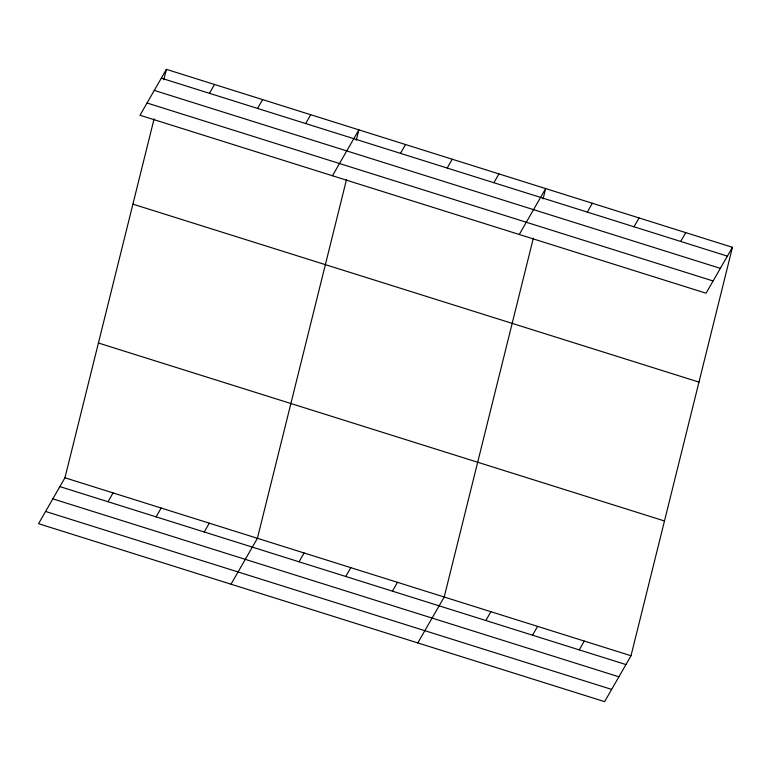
<?xml version="1.0" encoding="UTF-8"?>
<svg xmlns="http://www.w3.org/2000/svg" width="771" height="771" viewBox="0 0 771 771"><rect width="100%" height="100%" fill="white"/><g stroke="black" fill="none" stroke-linecap="round" stroke-linejoin="round"><path stroke-width="1.16" d="M732.45 247.308L706.053 293.211L139.994 115.255L166.391 69.351L732.45 247.308L631.006 655.745L604.609 701.649L38.55 523.692L64.947 477.789L154.084 118.888M163.818 79.721L166.391 69.351M346.545 179.392L257.408 538.293L231.011 584.196M356.279 140.226L358.852 129.856L332.455 175.759M533.349 238.123L444.202 597.024L417.805 642.918M543.073 198.957L545.646 188.587L519.259 234.49M209.433 93.301L214.511 84.482M257.553 108.422L262.622 99.604M305.663 123.553L310.742 114.734M107.988 501.738L113.058 492.92M156.099 516.859L161.178 508.041M400.477 153.362L405.556 144.543M204.219 531.99L209.288 523.172M447.18 168.039L452.249 159.221M493.883 182.717L498.953 173.899M299.032 561.789L304.102 552.971M345.736 576.477L350.805 567.658M587.28 212.083L592.35 203.265M392.429 591.155L397.499 582.336M633.984 226.761L639.053 217.952M680.677 241.448L685.747 232.63M485.836 620.52L490.905 611.702M532.53 635.198L537.599 626.38M579.233 649.886L584.302 641.067M161.322 78.17L727.381 256.126M154.287 90.409L720.345 268.366M147.039 103.015L713.088 280.972M132.911 204.142L698.969 382.098M98.418 343.008L664.477 520.965M64.947 477.789L631.006 655.745M59.878 486.607L625.927 664.563M52.833 498.847L618.891 676.803M45.585 511.452L611.644 689.409"/></g></svg>
